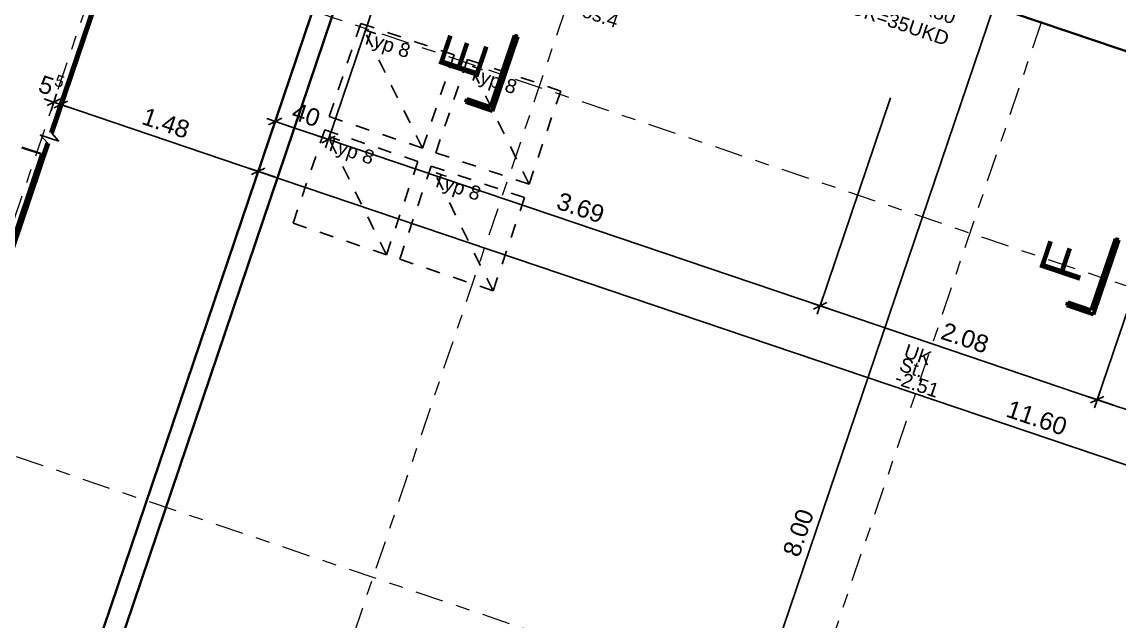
# Model space of a CAD drawing. Header units: metres. Extents: x 2661608 to 2661648.6, y 1209464.3 to 1209501.1.
# Drawn here: x 2661615.77 to 2661623.57, y 1209482.87 to 1209487.13 of the extents above; entities that cross this region are included whole.
import ezdxf

# ---------------------------------------------------------------- set-up
doc = ezdxf.new("R2010")
doc.units = ezdxf.units.M
doc.header["$PDMODE"] = 65
for name, pattern in [('AUSGEZOGEN', [0]), ('PHANTOM2_S8', [0.3, 0.2, -0.05, 0, -0.05]), ('VERDECKT2_S2', [0.025, 0, -0.025])]:
    doc.linetypes.add(name, pattern=pattern)
for name, color, linetype, lineweight in [('TB_641', 7, 'AUSGEZOGEN', 25), ('TB_643', 7, 'AUSGEZOGEN', 25), ('TB_645', 7, 'AUSGEZOGEN', 25), ('TB_649', 7, 'AUSGEZOGEN', 25), ('TB_650', 7, 'AUSGEZOGEN', 25), ('TB_651', 7, 'AUSGEZOGEN', 25)]:
    doc.layers.add(name, color=color, linetype=linetype, lineweight=lineweight)
doc.styles.add('ARIAL', font='arial.ttf')
doc.styles.add('MtXpl_Arial', font='arial.ttf')

# ---------------------------------------------------------------- blocks, each defined once
blk = doc.blocks.new('ALL_ML_STRICH')
at = {"color": 0, "linetype": 'ByBlock', "lineweight": -2}
for p, q in [((-1, 0), (0.5, 0)), ((-0.3, -0.3), (0.3, 0.3)), ((0, -0.5), (0, 0.5))]:
    blk.add_line(p, q, dxfattribs=at)

msp = doc.modelspace()

# ---------------------------------------------------------------- linework, layer by layer
at = {"layer": 'DEFPOINTS', "color": 7, "linetype": 'AUSGEZOGEN', "lineweight": 25, "transparency": 16777216}
for p in [(2661615.9986, 1209486.5643), (2661616.0491, 1209486.5472), (2661617.5712, 1209486.4278), (2661617.9501, 1209486.2995), (2661617.4509, 1209486.0726), (2661621.4452, 1209485.1162), (2661623.4153, 1209484.4491)]:
    msp.add_point(p, dxfattribs=at)
at = {"layer": 'TB_641', "color": 7, "linetype": 'AUSGEZOGEN', "lineweight": 35, "transparency": 33554687}
for p, q in [((2661618.345, 1209488.7132), (2661615.1701, 1209479.3361)), ((2661615.3075, 1209479.2896), (2661618.4823, 1209488.6667)), ((2661622.219, 1209487.4016), (2661624.1891, 1209486.7345)), ((2661615.0834, 1209483.7574), (2661615.9092, 1209486.1964)), ((2661615.7719, 1209486.2429), (2661615.9092, 1209486.1964))]:
    msp.add_line(p, q, dxfattribs=at)
at = {"layer": 'TB_643', "color": 7, "linetype": 'PHANTOM2_S8', "lineweight": 18, "transparency": 33554687}
for p, q in [((2661611.7006, 1209473.87), (2661620.5806, 1209500.0975)), ((2661614.7632, 1209472.8331), (2661623.6431, 1209499.0606)), ((2661617.8257, 1209471.7962), (2661626.7057, 1209498.0238)), ((2661612.6477, 1209488.974), (2661644.6767, 1209478.1298)), ((2661611.4676, 1209485.4884), (2661643.4966, 1209474.6442))]:
    msp.add_line(p, q, dxfattribs=at)
at = {"layer": 'TB_645', "color": 7, "linetype": 'VERDECKT2_S2', "lineweight": 25, "transparency": 33554687}
for p, q in [((2661617.956, 1209486.4618), (2661618.1805, 1209487.1248)), ((2661618.1805, 1209487.1248), (2661618.8435, 1209486.9004)), ((2661618.619, 1209486.2373), (2661618.1805, 1209487.1248)), ((2661618.8435, 1209486.9004), (2661618.619, 1209486.2373)), ((2661618.7137, 1209486.2053), (2661618.9382, 1209486.8683)), ((2661618.9382, 1209486.8683), (2661619.6012, 1209486.6438)), ((2661619.3768, 1209485.9808), (2661618.9382, 1209486.8683)), ((2661619.6012, 1209486.6438), (2661619.3768, 1209485.9808)), ((2661618.619, 1209486.2373), (2661617.956, 1209486.4618)), ((2661617.6994, 1209485.7041), (2661617.9239, 1209486.3671)), ((2661617.9239, 1209486.3671), (2661618.5869, 1209486.1426)), ((2661618.3625, 1209485.4796), (2661617.9239, 1209486.3671)), ((2661619.3768, 1209485.9808), (2661618.7137, 1209486.2053)), ((2661618.5869, 1209486.1426), (2661618.3625, 1209485.4796)), ((2661618.4572, 1209485.4475), (2661618.6817, 1209486.1105)), ((2661618.6817, 1209486.1105), (2661619.3447, 1209485.8861)), ((2661619.1202, 1209485.223), (2661618.6817, 1209486.1105)), ((2661619.3447, 1209485.8861), (2661619.1202, 1209485.223)), ((2661618.3625, 1209485.4796), (2661617.6994, 1209485.7041)), ((2661619.1202, 1209485.223), (2661618.4572, 1209485.4475))]:
    msp.add_line(p, q, dxfattribs=at)
at = {"layer": 'TB_649', "color": 7, "linetype": 'AUSGEZOGEN', "lineweight": -2, "transparency": 16777216}
for p, q in [((2661618.4511, 1209487.7793), (2661617.9501, 1209486.2995)), ((2661618.4511, 1209487.7793), (2661617.9501, 1209486.2995)), ((2661620.1138, 1209479.6682), (2661622.6794, 1209487.2457)), ((2661621.9462, 1209486.596), (2661621.4452, 1209485.1162)), ((2661621.9462, 1209486.596), (2661621.4452, 1209485.1162)), ((2661615.9986, 1209486.5643), (2661615.9986, 1209486.5643)), ((2661615.9986, 1209486.5643), (2661616.0491, 1209486.5472)), ((2661616.0491, 1209486.5472), (2661616.0491, 1209486.5472)), ((2661616.0491, 1209486.5472), (2661616.0491, 1209486.5472)), ((2661616.0491, 1209486.5472), (2661617.4509, 1209486.0726)), ((2661617.5712, 1209486.4278), (2661617.5712, 1209486.4278)), ((2661617.5712, 1209486.4278), (2661617.9501, 1209486.2995)), ((2661617.9501, 1209486.2995), (2661621.4452, 1209485.1162)), ((2661617.4509, 1209486.0726), (2661617.4509, 1209486.0726)), ((2661617.4509, 1209486.0726), (2661617.4509, 1209486.0726)), ((2661617.4509, 1209486.0726), (2661628.4383, 1209482.3526)), ((2661623.9163, 1209485.9289), (2661623.4153, 1209484.4491)), ((2661623.9163, 1209485.9289), (2661623.4153, 1209484.4491)), ((2661621.4452, 1209485.1162), (2661623.4153, 1209484.4491)), ((2661623.4153, 1209484.4491), (2661624.4336, 1209484.1044))]:
    msp.add_line(p, q, dxfattribs=at)
at = {"layer": 'TB_649', "color": 7, "linetype": 'AUSGEZOGEN', "lineweight": 50, "transparency": 33554687}
for p, q in [((2661619.1013, 1209486.5313), (2661619.2732, 1209487.039)), ((2661619.1164, 1209486.5009), (2661619.2959, 1209487.0313)), ((2661619.2732, 1209487.039), (2661619.2959, 1209487.0313)), ((2661618.9269, 1209486.565), (2661618.9346, 1209486.5877)), ((2661618.9346, 1209486.5877), (2661619.1013, 1209486.5313)), ((2661618.9269, 1209486.565), (2661619.1164, 1209486.5009)), ((2661623.3729, 1209485.085), (2661623.5448, 1209485.5927)), ((2661623.388, 1209485.0546), (2661623.5676, 1209485.585)), ((2661623.5448, 1209485.5927), (2661623.5676, 1209485.585)), ((2661623.1985, 1209485.1188), (2661623.2062, 1209485.1415)), ((2661623.1985, 1209485.1188), (2661623.388, 1209485.0546)), ((2661623.2062, 1209485.1415), (2661623.3729, 1209485.085))]:
    msp.add_line(p, q, dxfattribs=at)
at = {"layer": 'TB_650', "color": 1, "linetype": 'AUSGEZOGEN', "lineweight": 70, "transparency": 33554687}
for p, q in [((2661615.981, 1209486.346), (2661616.3017, 1209487.2932)), ((2661615.6355, 1209485.3256), (2661615.9562, 1209486.2728))]:
    msp.add_line(p, q, dxfattribs=at)
at = {"layer": 'TB_650', "color": 1, "linetype": 'AUSGEZOGEN', "lineweight": 25, "transparency": 33554687}
for p, q in [((2661616.0349, 1209486.287), (2661615.981, 1209486.346)), ((2661615.9686, 1209486.3094), (2661615.9023, 1209486.3319)), ((2661615.9023, 1209486.3319), (2661615.9562, 1209486.2728)), ((2661615.9686, 1209486.3094), (2661616.0349, 1209486.287))]:
    msp.add_line(p, q, dxfattribs=at)

# ---------------------------------------------------------------- block references
at = {"layer": 'TB_649', "color": 7, "linetype": 'AUSGEZOGEN', "lineweight": 25, "transparency": 16777216, "xscale": 0.125, "yscale": 0.125, "zscale": 0.125}
for p, rotation in [((2661622.6794, 1209487.2457), 71.29524323428163), ((2661616.0491, 1209486.5472), 341.2952435380498), ((2661615.9986, 1209486.5643), 161.2952435380497), ((2661616.0491, 1209486.5472), 161.2952435380497), ((2661617.5712, 1209486.4278), 161.2952432638242), ((2661617.9501, 1209486.2995), 341.2952432638242), ((2661617.9501, 1209486.2995), 161.2952432638242), ((2661617.4509, 1209486.0726), 341.2952435380498), ((2661617.4509, 1209486.0726), 161.2952435380497), ((2661621.4452, 1209485.1162), 341.2952432638242), ((2661621.4452, 1209485.1162), 161.2952432638242), ((2661623.4153, 1209484.4491), 341.2952432638242), ((2661623.4153, 1209484.4491), 161.2952432638242)]:
    msp.add_blockref('ALL_ML_STRICH', p, dxfattribs=dict(at, rotation=rotation))

# ---------------------------------------------------------------- texts
at = {"layer": 'TB_645', "color": 7, "linetype": 'AUSGEZOGEN', "lineweight": 25, "transparency": 33554687, "char_height": 0.1, "width": 0.399914, "attachment_point": 7, "rotation": 341.29529, "style": 'ARIAL'}
for insert in [(2661618.1706, 1209486.9596), (2661618.9284, 1209486.703), (2661617.9141, 1209486.2018), (2661618.6718, 1209485.9453)]:
    msp.add_mtext('\\W1.00;Typ 8', dxfattribs=dict(at, insert=insert))
at = {"layer": 'TB_649', "color": 7, "style": 'MtXpl_Arial'}
msp.add_text('Pos.4', height=0.1, rotation=-18.70476, dxfattribs=at).set_placement((2661619.655, 1209487.2054))
for s, width, p in [('E', 0.99, (2661619.0053, 1209486.709)), ('F', 0.98, (2661623.2769, 1209485.2627))]:
    msp.add_text(s, height=0.3, rotation=71.29524, dxfattribs=dict(at, width=width)).set_placement(p)
at = {"layer": 'TB_649', "color": 7, "linetype": 'AUSGEZOGEN', "lineweight": 25, "transparency": 16777216, "char_height": 0.125, "attachment_point": 5, "style": 'ARIAL'}
for s, insert, width, rotation in [('\\A1;{\\A1;{5\\H0.082500;\\S5^ ;}}', (2661615.9809, 1209486.6913), 0.375, 341.29524), ('\\A1;{\\A1;{1.48\\H0.082500;\\S^ ;}}', (2661616.7952, 1209486.4157), 0.5, 341.29524), ('\\A1;{\\A1;{40\\H0.082500;\\S^ ;}}', (2661617.7923, 1209486.474), 0.5, 341.29524), ('\\A1;{\\A1;{3.69\\H0.082500;\\S^ ;}}', (2661619.7429, 1209485.8137), 0.5, 341.29524), ('\\A1;{\\A1;{2.08\\H0.082500;\\S^ ;}}', (2661622.4755, 1209484.8884), 0.5, 341.29524), ('\\A1;{\\A1;{11.60\\H0.082500;\\S^ ;}}', (2661622.9856, 1209484.3198), 0.625, 341.29524), ('\\A1;{\\A1;{8.00\\H0.082500;\\S^ ;}}', (2661621.291, 1209483.5024), 0.5, 71.29524)]:
    msp.add_mtext(s, dxfattribs=dict(at, insert=insert, width=width, rotation=rotation))
at = {"layer": 'TB_649', "color": 7, "linetype": 'AUSGEZOGEN', "lineweight": 25, "transparency": 16777216, "insert": (2661622.0644, 1209484.8484), "char_height": 0.1, "width": 0.005, "attachment_point": 1, "rotation": 341.29524, "line_spacing_factor": 0.60241, "style": 'ARIAL'}
msp.add_mtext('UK St. -2.51', dxfattribs=at)
at = {"layer": 'TB_651', "color": 7, "style": 'MtXpl_Arial'}
for s, p in [('OK=35UKD', (2661621.6457, 1209487.1987)), ('120x80', (2661621.9545, 1209487.2638))]:
    msp.add_text(s, height=0.1, rotation=-18.70476, dxfattribs=at).set_placement(p)

doc.saveas('drawing.dxf')
